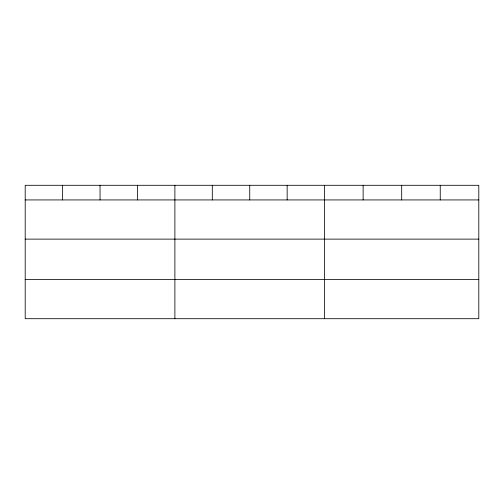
<?xml version="1.0" encoding="UTF-8"?>
<svg xmlns="http://www.w3.org/2000/svg" width="504" height="504" viewBox="0 0 504 504"><rect width="100%" height="100%" fill="white"/><g stroke="black" fill="none" stroke-linecap="round" stroke-linejoin="round"><path stroke-width="0.76" d="M478.8 239.123L478.8 185.296L25.2 185.296L25.2 318.704L478.8 318.704L478.8 239.123L25.2 239.123M25.2 199.931L478.8 199.931M25.2 279.506L478.8 279.506M440.244 185.296L440.244 199.931M401.688 185.296L401.688 199.931M363.132 185.296L363.132 199.931M324.576 185.296L324.576 318.704M287.154 185.296L287.154 199.931M249.732 185.296L249.732 199.931M212.31 185.296L212.31 199.931M174.888 185.296L174.888 318.704M137.466 185.296L137.466 199.931M100.044 185.296L100.044 199.931M62.622 185.296L62.622 199.931"/></g></svg>
